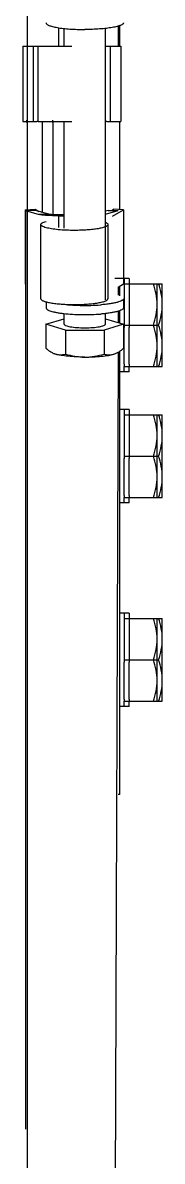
# Model space of a CAD drawing. Header units: millimetres. Extents: x 324 to 7054, y -67 to 2159.
# Drawn here: x 6701.9 to 6728.9, y 1311.2 to 1531 of the extents above; entities that cross this region are included whole.
import ezdxf

# ---------------------------------------------------------------- set-up
doc = ezdxf.new("R2010")
doc.units = ezdxf.units.MM
doc.header["$LTSCALE"] = 153.67
doc.layers.get('0').update_dxf_attribs({"linetype": 'CONTINUOUS'})
doc.layers.add('00_BUW_DATUM', color=7, linetype='CONTINUOUS')
doc.layers.add('02___PRT_ALL_AXES', color=7, linetype='CONTINUOUS')

msp = doc.modelspace()

# ---------------------------------------------------------------- linework, layer by layer
at = {"linetype": 'ByBlock'}
for p, q in [((6701.85432, 1526.51699), (6711.35862, 1526.51699)), ((6701.85432, 1526.51699), (6701.85432, 1511.97699)), ((6703.96164, 1511.97699), (6703.96164, 1526.51699)), ((6704.85862, 1511.97699), (6704.85862, 1526.51699)), ((6717.85858, 1526.51699), (6720.86292, 1526.51699)), ((6718.75561, 1526.51699), (6718.75561, 1511.97699)), ((6720.86292, 1526.51699), (6720.86292, 1511.97699)), ((6701.85432, 1511.97699), (6704.61342, 1511.97699)), ((6704.85862, 1511.97699), (6711.35862, 1511.97699)), ((6705.65862, 1494.42038), (6705.65862, 1511.97699)), ((6718.10382, 1511.97699), (6720.86292, 1511.97699)), ((6702.35432, 1494.92258), (6704.26997, 1495.02239)), ((6702.35432, 1494.92258), (6702.63038, 1494.76279)), ((6702.35432, 1494.92258), (6702.35434, 1480.60351)), ((6704.26997, 1495.02239), (6704.97169, 1494.61621)), ((6719.04664, 1494.79051), (6719.44727, 1495.02241)), ((6719.25561, 1493.7028), (6721.36292, 1494.9226)), ((6721.36292, 1494.9226), (6719.44727, 1495.02241)), ((6721.36292, 1494.9226), (6721.36294, 1480.60353)), ((6705.35864, 1477.75136), (6705.35862, 1492.07043)), ((6718.35864, 1477.75137), (6718.35862, 1492.07045)), ((6702.35434, 1480.60351), (6702.38871, 1480.58362)), ((6720.32854, 1480.00478), (6721.36294, 1480.60353)), ((6721.45862, 1480.6433), (6721.45862, 1480.20625)), ((6722.45862, 1480.6433), (6722.45862, 1480.20618)), ((6706.35309, 1472.82733), (6709.85864, 1473.88176)), ((6717.85864, 1473.88177), (6721.3642, 1472.82734)), ((6721.45862, 1473.08952), (6721.45862, 1472.19701)), ((6722.45862, 1473.08951), (6722.45862, 1472.197)), ((6710.10585, 1471.69854), (6706.35309, 1472.82733)), ((6710.10585, 1471.69854), (6717.6114, 1471.69855)), ((6721.3642, 1472.82734), (6717.6114, 1471.69855)), ((6721.45862, 1465.07988), (6721.45862, 1464.6433)), ((6722.45862, 1465.0798), (6722.45862, 1464.6433)), ((6721.45862, 1455.33254), (6721.45862, 1454.89543)), ((6722.45862, 1455.33254), (6722.45862, 1454.89536)), ((6721.45862, 1447.77875), (6721.45862, 1446.88624)), ((6722.45862, 1447.77873), (6722.45862, 1446.88623)), ((6721.45862, 1439.76906), (6721.45862, 1439.33254)), ((6722.45862, 1439.76899), (6722.45862, 1439.33254)), ((6721.45862, 1415.99885), (6721.45862, 1415.56176)), ((6722.45862, 1415.99885), (6722.45862, 1415.56159)), ((6721.45862, 1408.44506), (6721.45862, 1407.55255)), ((6722.45862, 1408.44503), (6722.45862, 1407.55253)), ((6721.45862, 1400.43539), (6721.45862, 1399.99885)), ((6722.45862, 1400.43521), (6722.45862, 1399.99885))]:
    msp.add_line(p, q, dxfattribs=at)
for points, knots in [([(6705.35862, 1492.07043), (6705.35862, 1492.20653), (6705.60725, 1492.40016), (6705.96293, 1492.55261), (6706.22662, 1492.636), (6706.37444, 1492.67635)], [0, 0, 0, 0, 0.334547522, 0.623355944, 1, 1, 1, 1]), ([(6706.37444, 1491.46451), (6706.22662, 1491.50486), (6705.96293, 1491.58825), (6705.60725, 1491.7407), (6705.35863, 1491.93433), (6705.35862, 1492.07043)], [0, 0, 0, 0, 0.376644029, 0.665452441, 1, 1, 1, 1]), ([(6711.85862, 1490.94165), (6710.81487, 1490.94164), (6709.32634, 1490.99823), (6707.49904, 1491.21852), (6706.71569, 1491.37137), (6706.37444, 1491.46451)], [0, 0, 0, 0, 0.567233804, 0.807759403, 1, 1, 1, 1]), ([(6718.35861, 1492.0705), (6718.35863, 1492.03218), (6718.33053, 1491.94565), (6718.22633, 1491.83549), (6718.06668, 1491.73), (6717.84954, 1491.62804), (6717.57614, 1491.52975), (6717.1084, 1491.39655), (6716.40092, 1491.25349), (6715.42661, 1491.11847), (6714.31592, 1491.01781), (6713.11128, 1490.95557), (6712.28141, 1490.94165), (6711.85862, 1490.94165)], [0, 0, 0, 0, 0.017014529, 0.0383369, 0.066244342, 0.101589985, 0.144580887, 0.195104702, 0.317373419, 0.464606345, 0.631620915, 0.812308526, 1, 1, 1, 1]), ([(6717.86744, 1492.5009), (6717.94034, 1492.47021), (6718.06879, 1492.40972), (6718.22724, 1492.30456), (6718.33073, 1492.19481), (6718.3586, 1492.10868), (6718.35861, 1492.0705)], [0, 0, 0, 0, 0.347629907, 0.622201928, 0.832231068, 1, 1, 1, 1]), ([(6705.35865, 1477.75141), (6705.35863, 1477.71309), (6705.38674, 1477.62656), (6705.49093, 1477.5164), (6705.65058, 1477.41091), (6705.86772, 1477.30895), (6706.14113, 1477.21066), (6706.60887, 1477.07746), (6707.31634, 1476.9344), (6708.29065, 1476.79939), (6709.40134, 1476.69873), (6710.60598, 1476.6365), (6711.43585, 1476.62257), (6711.85864, 1476.62257)], [0, 0, 0, 0, 0.01701453, 0.038336901, 0.066244343, 0.101589985, 0.144580885, 0.195104698, 0.31737341, 0.464606332, 0.631620901, 0.812308516, 1, 1, 1, 1]), ([(6711.85864, 1476.62257), (6712.28143, 1476.62257), (6713.1113, 1476.6365), (6714.31594, 1476.69873), (6715.42663, 1476.7994), (6716.40095, 1476.93441), (6717.10842, 1477.07748), (6717.57616, 1477.21068), (6717.84956, 1477.30896), (6718.06671, 1477.41093), (6718.22635, 1477.51642), (6718.33054, 1477.62658), (6718.35865, 1477.7131), (6718.35863, 1477.75143)], [0, 0, 0, 0, 0.187691222, 0.368379019, 0.53539402, 0.682627415, 0.804896263, 0.855419986, 0.898410641, 0.933756095, 0.961663317, 0.982985548, 1, 1, 1, 1]), ([(6709.85868, 1472.82733), (6709.85868, 1472.7754), (6709.95658, 1472.65065), (6710.3522, 1472.47111), (6711.16531, 1472.29264), (6712.40058, 1472.16352), (6713.34806, 1472.13269), (6713.85863, 1472.13269)], [0, 0, 0, 0, 0.03752156, 0.100688172, 0.316463944, 0.631089017, 1, 1, 1, 1]), ([(6713.85863, 1472.13269), (6714.36921, 1472.13269), (6715.3167, 1472.16352), (6716.55198, 1472.29264), (6717.36508, 1472.47112), (6717.76071, 1472.65066), (6717.85861, 1472.77541), (6717.85861, 1472.82734)], [0, 0, 0, 0, 0.368910523, 0.68353575, 0.899311813, 0.962478487, 1, 1, 1, 1])]:
    msp.add_open_spline(points, degree=3, knots=knots, dxfattribs=at)
at = {"layer": '00_BUW_DATUM', "linetype": 'ByBlock'}
for p, q in [((6709.85858, 1526.51699), (6709.85857, 1529.93798)), ((6717.85864, 1477.52997), (6717.85857, 1529.93783)), ((6709.85862, 1491.37224), (6709.8586, 1511.97699)), ((6721.45862, 1481.6433), (6719.65862, 1481.6433)), ((6722.45862, 1481.6433), (6721.36294, 1481.6433)), ((6721.45862, 1481.6433), (6721.45862, 1480.6433)), ((6721.45862, 1480.6433), (6727.85862, 1480.6433)), ((6721.45862, 1480.20625), (6721.45862, 1473.08952)), ((6722.45862, 1481.6433), (6722.45862, 1480.6433)), ((6722.45862, 1480.6433), (6728.85862, 1480.6433)), ((6722.45862, 1480.20618), (6722.45862, 1473.08951)), ((6727.85862, 1464.6433), (6727.85862, 1480.6433)), ((6728.85862, 1464.6433), (6728.85862, 1480.6433)), ((6721.35864, 1477.75137), (6721.35864, 1475.97872)), ((6706.35864, 1477.15549), (6706.35864, 1475.9787)), ((6709.85865, 1472.82733), (6709.85864, 1474.87703)), ((6717.85865, 1472.82734), (6717.85864, 1474.8785)), ((6706.35309, 1472.82733), (6706.3531, 1468.1796)), ((6710.10585, 1471.69854), (6710.10585, 1467.05081)), ((6717.6114, 1471.69855), (6717.61141, 1467.05081)), ((6721.3642, 1472.82734), (6721.36421, 1468.17961)), ((6721.45862, 1472.6433), (6727.14409, 1472.6433)), ((6721.45862, 1465.07988), (6721.45862, 1472.19701)), ((6722.45862, 1472.6433), (6728.14409, 1472.6433)), ((6722.45862, 1465.0798), (6722.45862, 1472.197)), ((6721.45862, 1464.6433), (6727.85862, 1464.6433)), ((6721.45862, 1463.6433), (6721.45862, 1464.6433)), ((6722.45862, 1464.6433), (6728.85862, 1464.6433)), ((6722.45862, 1463.6433), (6722.45862, 1464.6433)), ((6722.45862, 1463.6433), (6720.65862, 1463.6433)), ((6722.45862, 1456.33254), (6720.65862, 1456.33254)), ((6721.45862, 1456.33254), (6721.45862, 1455.33254)), ((6722.45862, 1456.33254), (6722.45862, 1455.33254)), ((6721.45862, 1455.33254), (6727.85862, 1455.33254)), ((6721.45862, 1454.89543), (6721.45862, 1447.77875)), ((6722.45862, 1455.33254), (6728.85862, 1455.33254)), ((6722.45862, 1454.89536), (6722.45862, 1447.77873)), ((6727.85862, 1439.33254), (6727.85862, 1455.33254)), ((6728.85862, 1439.33254), (6728.85862, 1455.33254)), ((6721.45862, 1447.33254), (6727.14409, 1447.33254)), ((6721.45862, 1439.76906), (6721.45862, 1446.88624)), ((6722.45862, 1447.33254), (6728.14409, 1447.33254)), ((6722.45862, 1439.76899), (6722.45862, 1446.88623)), ((6722.45862, 1438.33254), (6720.65862, 1438.33254)), ((6721.45862, 1439.33254), (6727.85862, 1439.33254)), ((6721.45862, 1438.33254), (6721.45862, 1439.33254)), ((6722.45862, 1439.33254), (6728.85862, 1439.33254)), ((6722.45862, 1438.33254), (6722.45862, 1439.33254)), ((6722.45862, 1416.99884), (6720.65862, 1416.99884)), ((6721.45862, 1416.99884), (6721.45862, 1415.99885)), ((6721.45862, 1415.99885), (6727.85862, 1415.99885)), ((6722.45862, 1416.99884), (6722.45862, 1415.99885)), ((6722.45862, 1415.99885), (6728.85862, 1415.99885)), ((6727.85862, 1399.99885), (6727.85862, 1415.99885)), ((6728.85862, 1399.99885), (6728.85862, 1415.99885)), ((6721.45862, 1415.56176), (6721.45862, 1408.44506)), ((6722.45862, 1415.56159), (6722.45862, 1408.44503)), ((6721.45862, 1407.99885), (6727.14409, 1407.99885)), ((6721.45862, 1400.43539), (6721.45862, 1407.55255)), ((6722.45862, 1407.99885), (6728.14409, 1407.99885)), ((6722.45862, 1400.43521), (6722.45862, 1407.55253)), ((6722.45862, 1398.99885), (6720.65862, 1398.99885)), ((6721.45862, 1399.99885), (6727.85862, 1399.99885)), ((6721.45862, 1398.99885), (6721.45862, 1399.99885)), ((6722.45862, 1399.99885), (6728.85862, 1399.99885)), ((6722.45862, 1398.99885), (6722.45862, 1399.99885))]:
    msp.add_line(p, q, dxfattribs=at)
for points, knots in [([(6706.35857, 1531.03842), (6706.35857, 1530.99412), (6706.39114, 1530.89409), (6706.51181, 1530.76682), (6706.69659, 1530.64493), (6706.94794, 1530.52712), (6707.26439, 1530.41361), (6707.64384, 1530.30564), (6708.08289, 1530.20429), (6708.77325, 1530.07371), (6709.75167, 1529.93896), (6711.03628, 1529.82286), (6712.42925, 1529.75149), (6713.38867, 1529.73577), (6713.87735, 1529.73598)], [0, 0, 0, 0, 0.017003009, 0.038324224, 0.066238299, 0.101599195, 0.144611077, 0.195157757, 0.252933613, 0.317502014, 0.464771971, 0.631789428, 0.812436522, 1, 1, 1, 1]), ([(6721.35857, 1531.03844), (6721.35857, 1530.99429), (6721.32626, 1530.89465), (6721.20637, 1530.76774), (6721.02273, 1530.64619), (6720.77293, 1530.5287), (6720.45841, 1530.41546), (6720.08124, 1530.30771), (6719.64478, 1530.20653), (6718.95832, 1530.07607), (6717.9851, 1529.94125), (6716.70681, 1529.82475), (6715.31986, 1529.75263), (6714.36426, 1529.73619), (6713.87735, 1529.73598)], [0, 0, 0, 0, 0.017026762, 0.038354942, 0.066257197, 0.101590568, 0.14456294, 0.195061996, 0.252786201, 0.317303313, 0.464490698, 0.631486054, 0.812213323, 1, 1, 1, 1]), ([(6727.85862, 1476.6433), (6727.85862, 1477.32023), (6727.72094, 1478.68163), (6727.35976, 1479.99628), (6727.14409, 1480.6433)], [0, 0, 0, 0, 0.498127019, 1, 1, 1, 1]), ([(6728.85862, 1476.6433), (6728.85862, 1477.32023), (6728.72094, 1478.68163), (6728.35976, 1479.99628), (6728.14409, 1480.6433)], [0, 0, 0, 0, 0.498127019, 1, 1, 1, 1]), ([(6721.35864, 1477.75136), (6721.35864, 1477.7196), (6721.34328, 1477.65097), (6721.28023, 1477.55595), (6721.18076, 1477.46431), (6720.98261, 1477.33398), (6720.6385, 1477.18491), (6720.12153, 1477.02693), (6719.47747, 1476.88215), (6718.71929, 1476.75373), (6717.86178, 1476.64478), (6717.25788, 1476.58882), (6716.94237, 1476.5641)], [0, 0, 0, 0, 0.020217896, 0.043412569, 0.071586591, 0.105804326, 0.193982369, 0.309038435, 0.449774081, 0.613923346, 0.798503256, 1, 1, 1, 1]), ([(6706.35864, 1475.97872), (6706.35863, 1475.84662), (6706.52261, 1475.69272), (6706.72495, 1475.57419), (6706.95107, 1475.4652), (6707.29982, 1475.34054), (6707.79659, 1475.20616), (6708.38624, 1475.08327), (6709.06045, 1474.97333), (6710.09571, 1474.84224), (6711.51625, 1474.72783), (6713.30844, 1474.66668), (6715.13448, 1474.68206), (6716.34926, 1474.74499), (6716.94238, 1474.79145)], [0, 0, 0, 0, 0.036454529, 0.050351465, 0.066423472, 0.105181904, 0.152621074, 0.208252622, 0.271365197, 0.341082349, 0.496191412, 0.664455669, 0.835815425, 1, 1, 1, 1]), ([(6709.30372, 1476.71662), (6709.88417, 1476.63956), (6711.11584, 1476.52312), (6713.02156, 1476.44184), (6714.98722, 1476.44852), (6716.3006, 1476.51383), (6716.94237, 1476.5641)], [0, 0, 0, 0, 0.229574622, 0.484685317, 0.74760843, 1, 1, 1, 1]), ([(6721.35864, 1475.97871), (6721.35864, 1475.94695), (6721.34328, 1475.87832), (6721.28023, 1475.7833), (6721.18076, 1475.69166), (6720.98261, 1475.56133), (6720.6385, 1475.41226), (6720.12154, 1475.25428), (6719.47748, 1475.1095), (6718.71929, 1474.98108), (6717.86179, 1474.87213), (6717.25788, 1474.81617), (6716.94238, 1474.79145)], [0, 0, 0, 0, 0.020217896, 0.043412569, 0.071586591, 0.105804326, 0.193982369, 0.309038435, 0.449774081, 0.613923346, 0.798503256, 1, 1, 1, 1]), ([(6727.14409, 1472.6433), (6727.35976, 1473.29031), (6727.72095, 1474.60496), (6727.85862, 1475.96636), (6727.85862, 1476.6433)], [0, 0, 0, 0, 0.501864422, 1, 1, 1, 1]), ([(6728.14409, 1472.6433), (6728.35976, 1473.29031), (6728.72095, 1474.60496), (6728.85862, 1475.96636), (6728.85862, 1476.6433)], [0, 0, 0, 0, 0.501864422, 1, 1, 1, 1]), ([(6727.85862, 1468.6433), (6727.85862, 1469.32023), (6727.72094, 1470.68163), (6727.35976, 1471.99628), (6727.14409, 1472.6433)], [0, 0, 0, 0, 0.498127019, 1, 1, 1, 1]), ([(6728.85862, 1468.6433), (6728.85862, 1469.32023), (6728.72094, 1470.68163), (6728.35976, 1471.99628), (6728.14409, 1472.6433)], [0, 0, 0, 0, 0.498127019, 1, 1, 1, 1]), ([(6706.3531, 1468.1796), (6706.44796, 1468.09713), (6706.81664, 1467.78836), (6707.21333, 1467.50995), (6707.52587, 1467.34072)], [0, 0, 0, 0, 0.261265547, 1, 1, 1, 1]), ([(6707.52587, 1467.34072), (6707.58362, 1467.30945), (6707.81033, 1467.19308), (6708.04832, 1467.09796), (6708.22948, 1467.04347)], [0, 0, 0, 0, 0.257685121, 1, 1, 1, 1]), ([(6708.22948, 1467.04347), (6708.53508, 1466.95155), (6709.17349, 1466.86377), (6709.80373, 1466.9699), (6710.10585, 1467.05081)], [0, 0, 0, 0, 0.505030669, 1, 1, 1, 1]), ([(6713.85863, 1466.47907), (6712.77414, 1466.47907), (6711.2343, 1466.53917), (6709.35874, 1466.77721), (6708.56756, 1466.94177), (6708.22948, 1467.04347)], [0, 0, 0, 0, 0.573736499, 0.813223915, 1, 1, 1, 1]), ([(6713.85863, 1466.47907), (6714.94313, 1466.47907), (6716.48296, 1466.53917), (6718.35853, 1466.77722), (6719.14972, 1466.94178), (6719.48781, 1467.04347)], [0, 0, 0, 0, 0.573735257, 0.813222936, 1, 1, 1, 1]), ([(6717.61141, 1467.05081), (6717.91352, 1466.96991), (6718.54378, 1466.86381), (6719.1822, 1466.95155), (6719.48781, 1467.04347)], [0, 0, 0, 0, 0.49495485, 1, 1, 1, 1]), ([(6719.48781, 1467.04347), (6719.5471, 1467.06131), (6719.78906, 1467.14172), (6720.02176, 1467.24888), (6720.19145, 1467.34076)], [0, 0, 0, 0, 0.242927925, 1, 1, 1, 1]), ([(6720.19145, 1467.34076), (6720.2924, 1467.39541), (6720.70681, 1467.6408), (6721.08767, 1467.9392), (6721.36421, 1468.17961)], [0, 0, 0, 0, 0.238548355, 1, 1, 1, 1]), ([(6727.14409, 1464.6433), (6727.35976, 1465.29031), (6727.72095, 1466.60496), (6727.85862, 1467.96636), (6727.85862, 1468.6433)], [0, 0, 0, 0, 0.501864422, 1, 1, 1, 1]), ([(6728.14409, 1464.6433), (6728.35976, 1465.29031), (6728.72095, 1466.60496), (6728.85862, 1467.96636), (6728.85862, 1468.6433)], [0, 0, 0, 0, 0.501864422, 1, 1, 1, 1]), ([(6727.85862, 1451.33254), (6727.85862, 1452.00947), (6727.72094, 1453.37086), (6727.35976, 1454.68552), (6727.14409, 1455.33254)], [0, 0, 0, 0, 0.498127019, 1, 1, 1, 1]), ([(6728.85862, 1451.33254), (6728.85862, 1452.00947), (6728.72094, 1453.37086), (6728.35976, 1454.68552), (6728.14409, 1455.33254)], [0, 0, 0, 0, 0.498127019, 1, 1, 1, 1]), ([(6727.14409, 1447.33254), (6727.35976, 1447.97955), (6727.72095, 1449.2942), (6727.85862, 1450.6556), (6727.85862, 1451.33254)], [0, 0, 0, 0, 0.501864422, 1, 1, 1, 1]), ([(6728.14409, 1447.33254), (6728.35976, 1447.97955), (6728.72095, 1449.2942), (6728.85862, 1450.6556), (6728.85862, 1451.33254)], [0, 0, 0, 0, 0.501864422, 1, 1, 1, 1]), ([(6727.85862, 1443.33254), (6727.85862, 1444.00947), (6727.72094, 1445.37086), (6727.35976, 1446.68552), (6727.14409, 1447.33254)], [0, 0, 0, 0, 0.498127019, 1, 1, 1, 1]), ([(6728.85862, 1443.33254), (6728.85862, 1444.00947), (6728.72094, 1445.37086), (6728.35976, 1446.68552), (6728.14409, 1447.33254)], [0, 0, 0, 0, 0.498127019, 1, 1, 1, 1]), ([(6727.14409, 1439.33254), (6727.35976, 1439.97955), (6727.72095, 1441.2942), (6727.85862, 1442.6556), (6727.85862, 1443.33254)], [0, 0, 0, 0, 0.501864422, 1, 1, 1, 1]), ([(6728.14409, 1439.33254), (6728.35976, 1439.97955), (6728.72095, 1441.2942), (6728.85862, 1442.6556), (6728.85862, 1443.33254)], [0, 0, 0, 0, 0.501864422, 1, 1, 1, 1]), ([(6727.85862, 1411.99885), (6727.85862, 1412.67577), (6727.72094, 1414.03717), (6727.35976, 1415.35183), (6727.14409, 1415.99885)], [0, 0, 0, 0, 0.498127019, 1, 1, 1, 1]), ([(6728.85862, 1411.99885), (6728.85862, 1412.67577), (6728.72094, 1414.03717), (6728.35976, 1415.35183), (6728.14409, 1415.99885)], [0, 0, 0, 0, 0.498127019, 1, 1, 1, 1]), ([(6727.14409, 1407.99885), (6727.35976, 1408.64585), (6727.72095, 1409.96051), (6727.85862, 1411.32191), (6727.85862, 1411.99885)], [0, 0, 0, 0, 0.501864422, 1, 1, 1, 1]), ([(6728.14409, 1407.99885), (6728.35976, 1408.64585), (6728.72095, 1409.96051), (6728.85862, 1411.32191), (6728.85862, 1411.99885)], [0, 0, 0, 0, 0.501864422, 1, 1, 1, 1]), ([(6727.85862, 1403.99885), (6727.85862, 1404.67577), (6727.72094, 1406.03717), (6727.35976, 1407.35183), (6727.14409, 1407.99885)], [0, 0, 0, 0, 0.498127019, 1, 1, 1, 1]), ([(6728.85862, 1403.99885), (6728.85862, 1404.67577), (6728.72094, 1406.03717), (6728.35976, 1407.35183), (6728.14409, 1407.99885)], [0, 0, 0, 0, 0.498127019, 1, 1, 1, 1]), ([(6727.14409, 1399.99885), (6727.35976, 1400.64585), (6727.72095, 1401.96051), (6727.85862, 1403.32191), (6727.85862, 1403.99885)], [0, 0, 0, 0, 0.501864422, 1, 1, 1, 1]), ([(6728.14409, 1399.99885), (6728.35976, 1400.64585), (6728.72095, 1401.96051), (6728.85862, 1403.32191), (6728.85862, 1403.99885)], [0, 0, 0, 0, 0.501864422, 1, 1, 1, 1])]:
    msp.add_open_spline(points, degree=3, knots=knots, dxfattribs=at)
for points in [[(6710.10585, 1467.05081), (6711.32298, 1466.70479), (6712.59327, 1466.47907), (6713.85863, 1466.47907)], [(6713.85863, 1466.47907), (6715.12399, 1466.47907), (6716.39428, 1466.70479), (6717.61141, 1467.05081)]]:
    msp.add_open_spline(points, degree=3, dxfattribs=at)
at = {"layer": '02___PRT_ALL_AXES', "linetype": 'ByBlock'}
for p, q in [((6702.71879, 1727.56174), (6702.71879, 1216.39225)), ((6720.32854, 1530.38221), (6720.32854, 1526.51699)), ((6720.65862, 1526.51699), (6720.65862, 1530.49188)), ((6708.83854, 1526.51699), (6708.83854, 1530.0719)), ((6702.65862, 1511.76064), (6702.65862, 1512.19872)), ((6704.85862, 1511.97699), (6704.61342, 1511.97699)), ((6707.65862, 1511.76064), (6707.65862, 1512.19872)), ((6707.65862, 1511.97699), (6707.65862, 1493.96942)), ((6718.10382, 1511.97699), (6717.8586, 1511.97699)), ((6720.65862, 1494.9593), (6720.65862, 1511.97699)), ((6704.30132, 1494.80731), (6702.38871, 1494.75635)), ((6702.38871, 1494.75635), (6705.01333, 1494.00814)), ((6702.38871, 1494.75635), (6702.38871, 1317.39225)), ((6706.92593, 1494.0591), (6704.30132, 1494.80731)), ((6706.92593, 1494.0591), (6705.01333, 1494.00814)), ((6709.85862, 1493.93575), (6708.83854, 1493.93575)), ((6708.83854, 1491.49465), (6708.83854, 1493.93575)), ((6708.83854, 1493.76144), (6709.85862, 1493.76144)), ((6718.41593, 1494.80731), (6717.85862, 1494.64844)), ((6717.85862, 1494.05224), (6720.32854, 1494.75635)), ((6718.41593, 1494.80731), (6720.32854, 1494.75635)), ((6720.32854, 1480.00478), (6720.32854, 1478.40785)), ((6720.65862, 1478.29784), (6720.65862, 1480.19584)), ((6720.32854, 1475.32105), (6720.32854, 1473.13886)), ((6720.65862, 1473.03957), (6720.65862, 1475.43005)), ((6720.32854, 1467.41974), (6719.46292, 1228.66352)), ((6720.65862, 1381.97699), (6720.65862, 1467.63617)), ((6720.65862, 1381.97699), (6720.32854, 1381.97699))]:
    msp.add_line(p, q, dxfattribs=at)
for points, knots in [([(6708.83854, 1493.76144), (6708.42093, 1493.76144), (6707.62753, 1493.77235), (6706.53724, 1493.8174), (6705.67946, 1493.89059), (6705.19523, 1493.95628), (6705.01333, 1494.00814)], [0, 0, 0, 0, 0.326366009, 0.620138783, 0.852180095, 1, 1, 1, 1]), ([(6707.6581, 1493.96935), (6707.50798, 1493.97892), (6707.2632, 1493.99992), (6707.01794, 1494.03287), (6706.92593, 1494.0591)], [0, 0, 0, 0, 0.611240544, 1, 1, 1, 1]), ([(6708.83854, 1493.93575), (6708.73376, 1493.93575), (6708.3401, 1493.93854), (6707.9464, 1493.95098), (6707.6581, 1493.96935)], [0, 0, 0, 0, 0.266180067, 1, 1, 1, 1])]:
    msp.add_open_spline(points, degree=3, knots=knots, dxfattribs=at)

doc.saveas('drawing.dxf')
